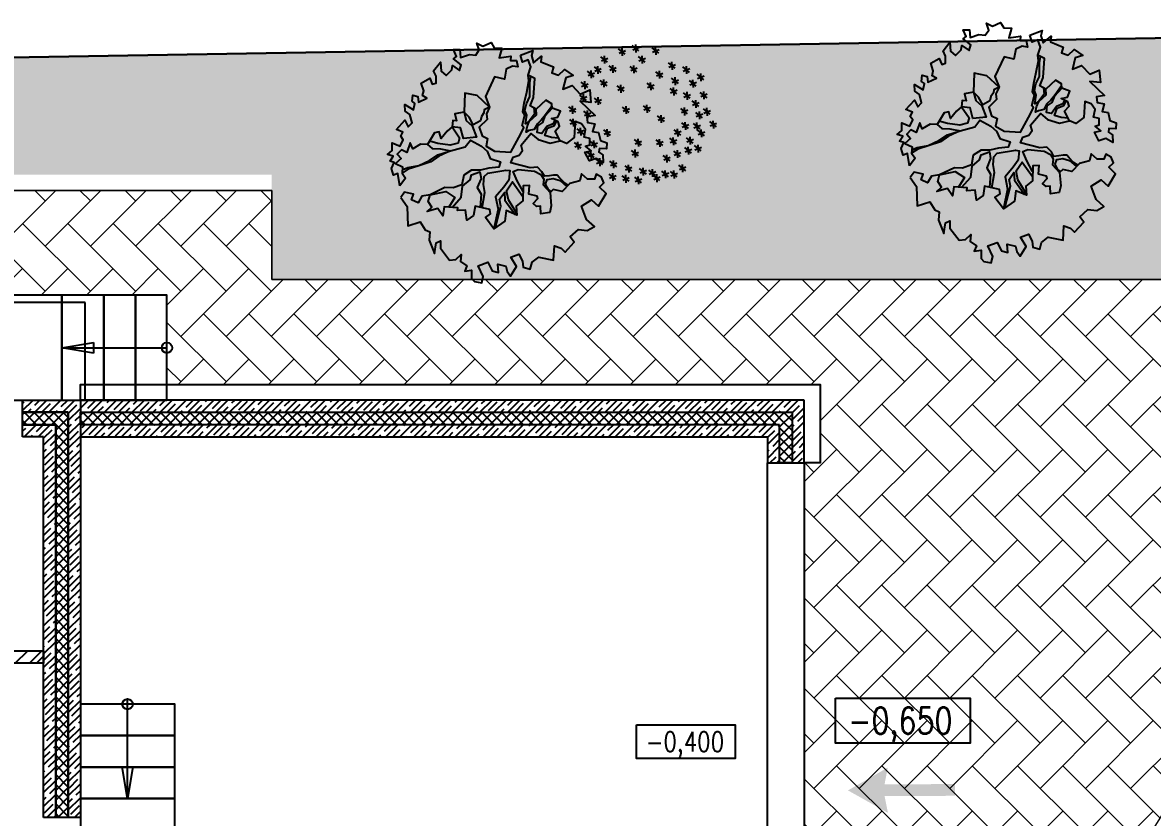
# Model space of a CAD drawing. Header units: millimetres. Extents: x 53645 to 137188, y 78097 to 135533.
# Drawn here: x 75551 to 86320, y 90223 to 97803 of the extents above; entities that cross this region are included whole.
import ezdxf

# ---------------------------------------------------------------- set-up
doc = ezdxf.new("R2010")
doc.units = ezdxf.units.MM
doc.linetypes.add('CONTI', pattern=[0])
doc.layers.add('axis_dim', color=40, linetype='CONTI')
doc.layers.add('tree', color=67, linetype='Continuous')
for name, color, linetype, lineweight in [('GP-graas', 94, 'Continuous', 9), ('GP-POKRITIE1', 7, 'Continuous', 9), ('mark', 174, 'Continuous', 15), ('stair1', 7, 'Continuous', 15)]:
    doc.layers.add(name, color=color, linetype=linetype, lineweight=lineweight)
doc.layers.add('line 1 GP', color=90, linetype='Continuous', lineweight=0, plot=False)
doc.styles.add('GOST 2.304', font='CS_Gost2304.shx', dxfattribs={"width": 0.8, "oblique": 15})
doc.linetypes.add('ограждение1', pattern='A,6.35,-2.54,[133,ltypeshp.shx,S=2.54,R=0,X=-2.54,Y=0],-2.54,25.4', length=36.83)

# ---------------------------------------------------------------- blocks, each defined once
blk = doc.blocks.new('SYMBOL_Tree_4_2D')
at = {"color": 0, "linetype": 'ByBlock'}
for points in [[(-2.181, -0.522), (-2.227, -0.253), (-2.319, -0.292), (-2.365, -0.146), (-2.304, -0.015), (-2.396, 0.015), (-2.327, 0.123), (-2.45, 0.161), (-2.35, 0.246), (-2.35, 0.415), (-2.174, 0.338), (-2.112, 0.476), (-2.166, 0.553), (-2.12, 0.645), (-2.258, 0.699), (-2.074, 0.906), (-2.004, 0.76), (-1.92, 0.845), (-1.966, 1.029), (-2.066, 1.098), (-2.074, 1.244), (-1.889, 1.129), (-1.859, 1.267), (-1.92, 1.313), (-1.905, 1.444), (-1.797, 1.421), (-1.782, 1.298), (-1.597, 1.382), (-1.69, 1.436), (-1.667, 1.544), (-1.72, 1.705), (-1.536, 1.812), (-1.482, 1.682), (-1.398, 1.705), (-1.398, 1.859), (-1.452, 1.974), (-1.306, 2.166), (-1.29, 1.966), (-1.183, 1.874), (-1.06, 1.997), (-1.045, 2.089), (-0.891, 1.981), (-0.852, 2.104), (-1.021, 2.235), (-0.952, 2.289), (-1.021, 2.434), (-0.883, 2.434), (-0.868, 2.266), (-0.676, 2.327), (-0.538, 2.312), (-0.461, 2.427), (-0.515, 2.573), (-0.384, 2.511), (-0.207, 2.588), (-0.138, 2.473), (0.031, 2.465), (-0.031, 2.258), (0.223, 2.296), (0.215, 2.196), (0.345, 2.196), (0.376, 2.058), (0.261, 2.073), (0.123, 2.012), (0.084, 1.797), (-0.131, 1.843), (-0.33, 1.421), (-0.238, 1.183), (-0.507, 1.436), (-0.776, 1.49), (-0.791, 1.075), (-0.991, 1.044), (-0.952, 0.891), (-1.037, 0.898), (-1.052, 0.76), (-1.16, 0.668), (-1.29, 0.507), (-1.329, 0.653), (-1.429, 0.63), (-1.582, 0.376), (-1.736, 0.384), (-1.905, 0.284), (-1.958, 0.415), (-2.035, 0.2), (-2.15, 0.261), (-2.242, 0.169), (-2.158, 0.069), (-2.281, -0.038), (-2.127, -0.108), (-2.135, -0.246), (-2.058, -0.353)], [(0.43, 2.312), (0.699, 2.419), (0.668, 2.304), (0.714, 2.15), (0.891, 2.296), (0.875, 2.173), (1.152, 2.058), (1.113, 1.928), (1.259, 1.882), (1.39, 2.004), (1.574, 1.874), (1.413, 1.82), (1.351, 1.574), (1.551, 1.659), (1.728, 1.467), (1.935, 1.559), (1.958, 1.29), (1.728, 1.313), (2.05, 1.006), (1.874, 0.975), (1.889, 0.853), (2.043, 0.822), (1.996, 0.66), (2.127, 0.637), (2.166, 0.461), (2.304, 0.415), (2.296, 0.284), (2.143, 0.292), (2.135, 0.207), (2.219, 0.154), (2.227, -0.015), (2.073, 0.069), (1.928, 0.023), (1.828, 0.207), (1.966, 0.238), (1.843, 0.338), (1.935, 0.369), (1.935, 0.507), (1.812, 0.538), (1.843, 0.699), (1.759, 0.822), (1.62, 0.876), (1.597, 0.53), (1.428, 0.399), (1.29, 0.453), (1.183, 0.668), (1.282, 0.776), (1.252, 0.868), (1.106, 0.937), (1.244, 0.968), (1.298, 1.098), (1.121, 1.167), (1.113, 1.259), (0.983, 1.336), (0.776, 1.144), (0.645, 1.213), (0.714, 1.398), (0.745, 1.805), (0.599, 1.882), (0.66, 2.058), (0.599, 2.212), (0.476, 2.166)], [(-2.166, -0.776), (-2.027, -0.967), (-2.012, -1.39), (-1.743, -1.305), (-1.636, -1.474), (-1.536, -1.521), (-1.551, -1.697), (-1.436, -1.989), (-1.398, -1.759), (-1.306, -1.712), (-1.306, -1.874), (-1.106, -2.135), (-0.968, -2.119), (-0.852, -2.012), (-0.868, -2.166), (-0.73, -2.258), (-0.776, -2.373), (-0.63, -2.35), (-0.63, -2.534), (-0.568, -2.596), (-0.407, -2.626), (-0.376, -2.488), (-0.484, -2.258), (-0.277, -2.181), (-0.184, -2.365), (-0.046, -2.404), (-0.062, -2.219), (0.115, -2.266), (0.146, -2.381), (0.215, -2.48), (0.345, -2.273), (0.223, -2.066), (0.399, -2.004), (0.476, -2.158), (0.492, -2.289), (0.645, -2.327), (0.683, -2.181), (0.829, -2.066), (1.152, -2.135), (1.167, -1.82), (1.313, -1.874), (1.398, -1.958), (1.597, -1.743), (1.513, -1.628), (1.689, -1.467), (1.882, -1.49), (2.035, -1.405), (1.866, -1.252), (1.759, -0.96), (1.973, -0.822), (2.127, -0.96), (2.288, -0.691), (2.143, -0.553), (2.242, -0.453), (2.189, -0.33), (2.073, -0.269), (2.035, -0.376), (1.889, -0.376), (1.759, -0.261), (1.72, -0.415), (1.505, -0.469), (1.336, -0.645), (1.144, -0.599), (1.075, -0.668), (1.098, -0.952), (1.067, -1.098), (0.875, -1.129), (0.868, -0.96), (0.783, -0.967), (0.706, -0.906), (0.806, -0.799), (0.791, -0.745), (0.614, -0.699), (0.63, -0.515), (0.492, -0.522), (0.484, -0.845), (0.338, -0.96), (0.353, -1.16), (0.123, -1.06), (0.092, -1.29), (-0.146, -1.451), (-0.33, -1.206), (-0.215, -1.129), (-0.23, -1.037), (-0.553, -0.96), (-0.584, -1.167), (-0.73, -1.267), (-0.76, -1.052), (-0.937, -1.06), (-0.929, -0.998), (-1.221, -0.975), (-1.252, -1.175), (-1.359, -1.014), (-1.59, -1.075), (-1.49, -0.983), (-1.567, -0.86), (-1.528, -0.714), (-1.705, -0.745), (-1.789, -0.891), (-1.928, -0.822), (-1.889, -0.699), (-2.081, -0.66)]]:
    blk.add_lwpolyline(points, close=True, dxfattribs=at)
for points in [[(-0.238, 1.183), (-0.307, 1.044), (-0.292, 0.921), (-0.461, 0.753), (-0.4, 0.561), (-0.284, 0.507), (-0.315, 0.338), (-0.131, 0.23), (0.223, 0.207), (0.399, 0.53), (0.507, 0.737), (0.468, 0.791), (0.53, 1.014), (0.484, 1.083), (0.515, 1.275), (0.568, 1.513), (0.614, 1.759), (0.599, 1.882)], [(0.724, 1.171), (0.737, 1.037), (0.622, 0.883), (0.538, 0.822), (0.568, 1.014), (0.53, 1.114), (0.561, 1.259), (0.637, 1.421), (0.637, 1.713), (0.66, 1.85)], [(-0.238, 1.183), (-0.353, 1.129), (-0.361, 1.06), (-0.415, 0.983), (-0.438, 0.891), (-0.591, 0.806), (-0.684, 0.968), (-0.791, 1.075), (-0.745, 0.898), (-0.614, 0.783), (-0.522, 0.538), (-0.807, 0.507), (-0.868, 0.737), (-1.052, 0.76), (-0.891, 0.522), (-0.922, 0.407), (-1.091, 0.361), (-1.359, 0.399), (-1.537, 0.451)], [(1.117, 1.214), (0.975, 1.021), (0.883, 0.906), (0.799, 0.822), (0.729, 0.699), (0.614, 0.676), (0.553, 0.645), (0.576, 0.76), (0.622, 0.876), (0.783, 1.021), (0.776, 1.144)], [(1.177, 0.903), (1.144, 0.822), (1.006, 0.768), (0.898, 0.614), (0.791, 0.637), (0.806, 0.783), (0.914, 0.853), (0.967, 0.998), (1.121, 1.167)], [(1.259, 0.515), (1.106, 0.53), (0.96, 0.568), (1.021, 0.73), (1.167, 0.791), (1.217, 0.884)], [(1.468, -0.508), (1.375, -0.445), (1.282, -0.346), (1.229, -0.292), (1.152, -0.292), (1.06, -0.307), (0.952, -0.315), (0.898, -0.215), (0.799, -0.115), (0.645, -0.131), (0.223, -0.023), (0.276, 0.1), (0.407, 0.146), (0.476, 0.246), (0.445, 0.361), (0.66, 0.614), (0.814, 0.484), (1.075, 0.407), (1.29, 0.453)], [(-1.582, 0.376), (-1.482, 0.292), (-1.306, 0.284), (-1.083, 0.238), (-0.768, 0.323), (-0.653, 0.469), (-0.415, 0.338), (-0.292, 0.23), (-0.223, 0.069), (0, 0), (-0.039, -0.115), (-0.253, -0.138), (-0.438, -0.184), (-0.63, -0.184), (-0.799, -0.292), (-0.837, -0.499), (-1.029, -0.568), (-1.206, -0.561), (-1.528, -0.714)], [(-2.131, -0.176), (-2.012, -0.123), (-1.774, -0.077), (-1.544, 0.031), (-1.359, 0.154), (-1.083, 0.238), (-1.336, 0.123), (-1.513, 0), (-1.774, -0.085), (-2.004, -0.161), (-2.135, -0.246)], [(-1.053, -0.989), (-0.852, -0.768), (-0.822, -0.53), (-0.661, -0.392), (-0.63, -0.284), (-0.446, -0.215), (-0.423, -0.361), (-0.507, -0.561), (-0.423, -0.699), (-0.444, -0.986)], [(-0.399, -0.997), (-0.338, -0.668), (-0.369, -0.492), (-0.353, -0.322), (-0.277, -0.246), (0.115, -0.184), (0.2, -0.192), (0.177, -0.399), (0.069, -0.553), (-0.108, -0.76), (-0.054, -1.029), (-0.146, -1.451)], [(0.489, -0.645), (0.361, -0.415), (0.276, -0.207), (0.384, -0.169), (0.737, -0.2), (0.875, -0.276), (0.937, -0.376), (0.921, -0.499), (1.075, -0.668)], [(0.35, -1.12), (0.169, -0.822), (0.131, -0.63), (0.261, -0.438), (0.486, -0.753)], [(1.098, -0.645), (1.037, -0.599), (0.975, -0.484), (1.014, -0.384), (1.144, -0.361), (1.29, -0.407), (1.441, -0.535)], [(-1.528, -0.714), (-1.19, -0.645), (-0.991, -0.776), (-1.121, -0.983)], [(-0.113, -1.429), (0.008, -0.96), (-0.023, -0.814), (0.084, -0.668), (0.092, -0.829), (0.315, -1.143)]]:
    blk.add_lwpolyline(points, dxfattribs=at)
blk = doc.blocks.new('2D Tree (4)')
blk.add_blockref('SYMBOL_Tree_4_2D', (0, 0))
blk = doc.blocks.new('_F85QCL')
at = {"color": 0}
for p, q in [((70.8, 224.4), (55, 200.3)), ((60.6, 226.2), (67.1, 201.2)), ((-85.2, 189.2), (-100.9, 165.1)), ((-95.3, 191), (-88.9, 166)), ((-65.8, 196.2), (-42.7, 194.3)), ((-47.3, 206.4), (-63, 182.3)), ((-57.5, 208.2), (-51, 183.2)), ((-14.2, 187.6), (9, 185.7)), ((4.3, 197.8), (-11.4, 173.7)), ((-5.9, 199.6), (0.6, 174.6)), ((-5.6, 208.2), (17.6, 206.4)), ((12.9, 218.4), (-2.8, 194.3)), ((2.7, 220.3), (9.2, 195.3)), ((25.4, 204.8), (48.5, 202.9)), ((43.9, 215), (28.2, 190.9)), ((33.7, 216.8), (40.2, 191.8)), ((52.3, 214.2), (75.4, 212.3)), ((85.6, 203.1), (108.8, 201.2)), ((104.1, 213.3), (88.4, 189.2)), ((94, 215.1), (100.4, 190.1)), ((-143.3, 160.1), (-120.1, 158.2)), ((-124.7, 170.3), (-140.5, 146.2)), ((-134.9, 172.1), (-128.4, 147.1)), ((-103.7, 179), (-80.5, 177.1)), ((-84.8, 149.8), (-61.6, 147.9)), ((-66.2, 159.9), (-82, 135.9)), ((-76.4, 161.8), (-69.9, 136.8)), ((-41.7, 173.8), (-18.6, 172)), ((-23.2, 184), (-39, 159.9)), ((-33.4, 185.9), (-26.9, 160.9)), ((46, 156.6), (69.2, 154.8)), ((64.6, 166.8), (48.8, 142.7)), ((54.4, 168.7), (60.9, 143.7)), ((83.9, 153.2), (107.1, 151.3)), ((102.4, 163.4), (86.7, 139.3)), ((92.2, 165.2), (98.7, 140.2)), ((121.8, 153.2), (144.9, 151.3)), ((140.3, 163.4), (124.5, 139.3)), ((130.1, 165.2), (136.6, 140.2)), ((154.4, 156.6), (177.6, 154.8)), ((173, 166.8), (157.2, 142.7)), ((162.8, 168.7), (169.3, 143.7)), ((-127.8, 120.5), (-104.6, 118.7)), ((-109.2, 130.7), (-125, 106.6)), ((-119.4, 132.6), (-113, 107.6)), ((-30.1, 118.7), (-45.8, 94.6)), ((-40.3, 120.5), (-33.8, 95.5)), ((102.4, 118.7), (86.7, 94.6)), ((92.2, 120.5), (98.7, 95.5)), ((137.2, 124), (160.4, 122.1)), ((155.8, 134.1), (140, 110.1)), ((145.6, 136), (152.1, 111)), ((198.8, 122.1), (183, 98)), ((188.6, 124), (195.1, 99)), ((-171.2, 79.1), (-187, 55)), ((-181.4, 81), (-174.9, 56)), ((-169.1, 99.9), (-145.9, 98)), ((-150.5, 110.1), (-166.3, 86)), ((-160.7, 111.9), (-154.3, 86.9)), ((-48.6, 108.5), (-25.5, 106.6)), ((-28, 77.5), (-4.8, 75.7)), ((-9.4, 87.7), (-25.2, 63.6)), ((-19.6, 89.6), (-13.1, 64.6)), ((39.1, 99.9), (62.3, 98)), ((57.7, 110.1), (41.9, 86)), ((47.5, 111.9), (54, 86.9)), ((83.9, 108.5), (107.1, 106.6)), ((106.3, 86.1), (129.4, 84.3)), ((124.8, 96.3), (109, 72.2)), ((114.6, 98.2), (121.1, 73.2)), ((155.8, 82.6), (140, 58.5)), ((145.6, 84.4), (152.1, 59.4)), ((173.4, 86.1), (196.5, 84.3)), ((191.9, 96.3), (176.2, 72.2)), ((180.3, 111.9), (203.4, 110.1)), ((181.7, 98.2), (188.2, 73.2)), ((226.7, 96.4), (249.9, 94.6)), ((245.3, 106.6), (229.5, 82.6)), ((235.1, 108.5), (241.6, 83.5)), ((-212.4, 38), (-205.9, 13)), ((-189.7, 68.9), (-166.6, 67.1)), ((-169.1, 38), (-145.9, 36.1)), ((-150.5, 48.2), (-166.3, 24.1)), ((-160.7, 50), (-154.3, 25)), ((76.7, 38), (83.2, 13)), ((137.2, 72.4), (160.4, 70.5)), ((157.6, 38), (164.1, 13)), ((192.3, 53.4), (215.5, 51.6)), ((210.8, 63.6), (195.1, 39.6)), ((200.6, 65.5), (207.1, 40.5)), ((219.8, 50), (243, 48.2)), ((238.4, 60.2), (222.6, 36.1)), ((228.2, 62), (234.7, 37)), ((-220.7, 25.9), (-197.5, 24.1)), ((-202.2, 36.1), (-217.9, 12)), ((-115.7, 15.6), (-92.6, 13.8)), ((-97.2, 25.8), (-113, 1.7)), ((-107.4, 27.7), (-100.9, 2.6)), ((68.4, 25.9), (91.6, 24.1)), ((86.9, 36.1), (71.2, 12)), ((149.3, 25.9), (172.5, 24.1)), ((167.8, 36.1), (152.1, 12)), ((192.3, 13.9), (215.5, 12)), ((210.8, 24.1), (195.1, 0)), ((200.6, 25.9), (207.1, 0.9)), ((245.3, 5.2), (229.5, -18.9)), ((235.1, 7), (241.6, -18)), ((-198.3, -15.3), (-175.2, -17.2)), ((-179.8, -5.2), (-195.6, -29.2)), ((-190, -3.3), (-183.5, -28.3)), ((-14.6, -27.5), (-30.4, -51.6)), ((-24.8, -25.7), (-18.3, -50.7)), ((34, -20.5), (57.2, -22.4)), ((52.5, -10.3), (36.8, -34.4)), ((42.3, -8.5), (48.8, -33.5)), ((143.9, -36), (150.3, -61)), ((173.4, -20.5), (196.5, -22.4)), ((191.9, -10.3), (176.2, -34.4)), ((181.7, -8.5), (188.2, -33.5)), ((226.7, -5), (249.9, -6.9)), ((-212.1, -51.5), (-188.9, -53.3)), ((-193.6, -41.3), (-209.3, -65.3)), ((-203.8, -39.4), (-197.3, -64.4)), ((-158.8, -63.5), (-135.6, -65.3)), ((-140.2, -53.3), (-156, -77.4)), ((-150.4, -51.5), (-143.9, -76.5)), ((-33.1, -37.7), (-10, -39.6)), ((135.5, -48), (158.7, -49.9)), ((154.1, -37.8), (138.3, -61.9)), ((169.5, -68.8), (153.8, -92.9)), ((159.3, -66.9), (165.8, -91.9)), ((204.4, -53.2), (227.5, -55)), ((222.9, -43), (207.1, -67.1)), ((212.7, -41.1), (219.2, -66.1)), ((235.3, -65.2), (258.5, -67.1)), ((253.9, -55), (238.1, -79.1)), ((243.7, -53.2), (250.2, -78.2)), ((-201.8, -92.7), (-178.6, -94.6)), ((-183.2, -82.5), (-199, -106.6)), ((-193.4, -80.7), (-187, -105.7)), ((-136.8, -108.3), (-152.5, -132.4)), ((-147, -106.5), (-140.5, -131.5)), ((-112.3, -94.5), (-89.1, -96.3)), ((-93.8, -84.3), (-109.5, -108.3)), ((-104, -82.4), (-97.5, -107.4)), ((-28, -109.9), (-4.8, -111.8)), ((-9.4, -99.7), (-25.2, -123.8)), ((-19.6, -97.9), (-13.1, -122.9)), ((68.4, -87.6), (91.6, -89.4)), ((86.9, -77.4), (71.2, -101.5)), ((76.7, -75.5), (83.2, -100.5)), ((126.5, -104.9), (110.8, -129)), ((116.3, -103), (122.8, -128.1)), ((151, -79), (174.2, -80.8)), ((197.5, -103), (220.6, -104.9)), ((216, -92.9), (200.3, -116.9)), ((205.8, -91), (212.3, -116)), ((-155.3, -118.5), (-132.1, -120.4)), ((-119.6, -147.9), (-135.3, -172)), ((-129.8, -146), (-123.3, -171)), ((-76.2, -144.3), (-53, -146.2)), ((-57.6, -134.1), (-73.4, -158.2)), ((-67.8, -132.3), (-61.3, -157.3)), ((50.8, -147.9), (35, -172)), ((40.6, -146), (47.1, -171)), ((108, -115.1), (131.1, -116.9)), ((156.2, -130.6), (179.3, -132.4)), ((174.7, -120.4), (158.9, -144.5)), ((164.5, -118.5), (171, -143.5)), ((-138.1, -158.1), (-114.9, -159.9)), ((-107.1, -185.6), (-84, -187.4)), ((-88.6, -175.4), (-104.3, -199.5)), ((-98.8, -173.6), (-92.3, -198.6)), ((-62.8, -182.3), (-78.5, -206.4)), ((-73, -180.4), (-66.5, -205.4)), ((-33.1, -180.4), (-10, -182.3)), ((-14.6, -170.3), (-30.4, -194.3)), ((-24.8, -168.4), (-18.3, -193.4)), ((32.3, -158.1), (55.4, -159.9)), ((68.4, -180.4), (91.6, -182.3)), ((86.9, -170.3), (71.2, -194.3)), ((76.7, -168.4), (83.2, -193.4)), ((138.6, -184), (122.8, -208.1)), ((128.4, -182.2), (134.9, -207.2)), ((-81.3, -192.5), (-58.1, -194.3)), ((-50.3, -218.3), (-27.2, -220.1)), ((-31.8, -208.1), (-47.6, -232.2)), ((-42, -206.2), (-35.5, -231.2)), ((31.9, -215), (16.1, -239)), ((21.7, -213.1), (28.2, -238.1)), ((59.8, -221.7), (83, -223.6)), ((78.3, -211.5), (62.6, -235.6)), ((68.1, -209.7), (74.6, -234.7)), ((120, -194.2), (143.2, -196)), ((13.3, -225.2), (36.5, -227))]:
    blk.add_line(p, q, dxfattribs=at)
blk = doc.blocks.new('3432')
at = {"color": 0}
for p, q in [((-3175, 9999), (-2875, 10050)), ((-2875, 10050), (-2875, 9949)), ((-2875, 9949), (-3175, 9999)), ((-2550, 5700), (-2600, 6001)), ((-2600, 6001), (-2500, 6001)), ((-2500, 6001), (-2550, 5700))]:
    blk.add_line(p, q, dxfattribs=at)
for points in [[(-3175, 9500), (-3175, 10500), (-5175, 10500), (-5175, 9500)], [(-3175, 9500), (-2775, 9500), (-2775, 10500), (-3175, 10500)], [(-2775, 9500), (-2475, 9500), (-2475, 10500), (-2775, 10500)], [(-2475, 9500), (-2175, 9500), (-2175, 10500), (-2475, 10500)], [(-2954, 10430), (-4154, 10430), (-4154, 9500), (-2954, 9500), (-2954, 9518)], [(3550, 8900), (3900, 8900), (3900, 3400), (3550, 3400)], [(-2100, 6300), (-2100, 6600), (-3000, 6600), (-3000, 6300)], [(2301, 6404), (3240, 6404), (3240, 6081), (2301, 6081)], [(-2100, 6000), (-2100, 6300), (-3000, 6300), (-3000, 6000)], [(-2100, 5700), (-2100, 6000), (-3000, 6000), (-3000, 5700)], [(-2100, 5700), (-3000, 5700), (-3000, 4510), (-2100, 4510)]]:
    blk.add_lwpolyline(points, close=True, dxfattribs=at)
for points in [[(-3175, 9999), (-2575, 9999)], [(-3175, 9999), (-2175, 9999)], [(-3000, 9500), (-3000, 9650), (3900, 9650), (4050, 9650), (4050, 8900), (3900, 8900)], [(-3550, 9400), (-3451, 9500)], [(-3550, 9385), (-3550, 9500)], [(-3550, 9500), (-3000, 9500)], [(-3550, 9467), (-3535, 9482)], [(-3433, 9385), (-3318, 9500)], [(-3433, 9452), (-3385, 9500)], [(-3301, 9385), (-3186, 9500)], [(-3182, 9438), (-3119, 9500)], [(-3168, 9385), (-3053, 9500)], [(-3000, 9500), (-3000, 5520)], [(-2998, 9422), (-2921, 9500)], [(3900, 9500), (-2998, 9500)], [(-2998, 9500), (-2998, 9385)], [(-2997, 9490), (-2987, 9500)], [(-2930, 9424), (-2854, 9500)], [(-2903, 9385), (-2788, 9500)], [(-2770, 9385), (-2655, 9500)], [(-2745, 9476), (-2722, 9500)], [(-2679, 9410), (-2596, 9493)], [(-2638, 9385), (-2523, 9500)], [(-2505, 9385), (-2390, 9500)], [(-2494, 9462), (-2456, 9500)], [(-2428, 9396), (-2345, 9479)], [(-2373, 9385), (-2258, 9500)], [(-2243, 9448), (-2191, 9500)], [(-2240, 9385), (-2125, 9500)], [(-2107, 9385), (-1992, 9500)], [(-1992, 9434), (-1926, 9500)], [(-1975, 9385), (-1860, 9500)], [(-1842, 9385), (-1727, 9500)], [(-1807, 9487), (-1794, 9500)], [(-1741, 9420), (-1661, 9500)], [(-1710, 9385), (-1595, 9500)], [(-1577, 9385), (-1462, 9500)], [(-1556, 9473), (-1528, 9500)], [(-1489, 9407), (-1406, 9489)], [(-1445, 9385), (-1330, 9500)], [(-1312, 9385), (-1197, 9500)], [(-1304, 9459), (-1263, 9500)], [(-1179, 9385), (-1064, 9500)], [(-1053, 9445), (-998, 9500)], [(-1047, 9385), (-932, 9500)], [(-914, 9385), (-799, 9500)], [(-868, 9497), (-865, 9500)], [(-802, 9431), (-733, 9500)], [(-782, 9385), (-667, 9500)], [(-649, 9385), (-534, 9500)], [(-617, 9483), (-600, 9500)], [(-551, 9417), (-468, 9500)], [(-516, 9385), (-401, 9500)], [(-384, 9385), (-269, 9500)], [(-366, 9470), (-335, 9500)], [(-299, 9403), (-216, 9486)], [(-251, 9385), (-136, 9500)], [(-119, 9385), (-4, 9500)], [(-114, 9456), (-70, 9500)], [(14, 9385), (129, 9500)], [(137, 9442), (195, 9500)], [(146, 9385), (261, 9500)], [(279, 9385), (394, 9500)], [(322, 9494), (328, 9500)], [(388, 9428), (460, 9500)], [(412, 9385), (527, 9500)], [(544, 9385), (659, 9500)], [(573, 9480), (593, 9500)], [(639, 9414), (722, 9497)], [(677, 9385), (792, 9500)], [(809, 9385), (924, 9500)], [(824, 9466), (858, 9500)], [(891, 9400), (973, 9483)], [(942, 9385), (1057, 9500)], [(1075, 9385), (1190, 9500)], [(1076, 9452), (1123, 9500)], [(1207, 9385), (1322, 9500)], [(1327, 9438), (1388, 9500)], [(1340, 9385), (1455, 9500)], [(1472, 9385), (1587, 9500)], [(1512, 9491), (1521, 9500)], [(1578, 9424), (1654, 9500)], [(1605, 9385), (1720, 9500)], [(1737, 9385), (1852, 9500)], [(1763, 9477), (1786, 9500)], [(1829, 9411), (1912, 9493)], [(1870, 9385), (1985, 9500)], [(2003, 9385), (2118, 9500)], [(2014, 9463), (2051, 9500)], [(2081, 9397), (2163, 9479)], [(2135, 9385), (2250, 9500)], [(2265, 9449), (2316, 9500)], [(2268, 9385), (2383, 9500)], [(2400, 9385), (2515, 9500)], [(2517, 9435), (2582, 9500)], [(2533, 9385), (2648, 9500)], [(2666, 9385), (2781, 9500)], [(2702, 9487), (2714, 9500)], [(2768, 9421), (2847, 9500)], [(2798, 9385), (2913, 9500)], [(2931, 9385), (3046, 9500)], [(2953, 9474), (2979, 9500)], [(3019, 9407), (3102, 9490)], [(3063, 9385), (3178, 9500)], [(3196, 9385), (3311, 9500)], [(3204, 9460), (3245, 9500)], [(3328, 9385), (3443, 9500)], [(3455, 9446), (3510, 9500)], [(3461, 9385), (3576, 9500)], [(3594, 9385), (3709, 9500)], [(3640, 9498), (3642, 9500)], [(3707, 9432), (3775, 9500)], [(3726, 9385), (3841, 9500)], [(3892, 9484), (3900, 9492)], [(3900, 8900), (3900, 9500)], [(-3550, 9361), (-3526, 9385)], [(-3550, 9268), (-3433, 9385)], [(-3550, 9265), (-3550, 9385)], [(-3550, 9385), (-3115, 9385)], [(-3115, 9385), (-3550, 9385)], [(-3417, 9265), (-3537, 9385)], [(-3500, 9385), (-3469, 9416)], [(-3460, 9265), (-3340, 9385)], [(-3325, 9265), (-3445, 9385)], [(-3368, 9265), (-3248, 9385)], [(-3367, 9385), (-3284, 9468)], [(-3234, 9267), (-3352, 9385)], [(-3275, 9265), (-3155, 9385)], [(-3187, 9313), (-3259, 9385)], [(-3234, 9385), (-3217, 9402)], [(-3141, 9360), (-3166, 9385)], [(-3115, 9371), (-3033, 9454)], [(-3115, 9305), (-3000, 9420)], [(-3115, 5520), (-3115, 9385)], [(-3115, 9385), (-3115, 5520)], [(-2998, 9356), (-2969, 9385)], [(-2998, 9265), (-2998, 9385)], [(-2998, 9385), (3785, 9385)], [(-2998, 9385), (3785, 9385)], [(-2996, 9265), (-2876, 9385)], [(-2860, 9265), (-2980, 9385)], [(-2969, 9385), (-2966, 9388)], [(-2904, 9265), (-2784, 9385)], [(-2768, 9265), (-2888, 9385)], [(-2837, 9385), (-2781, 9440)], [(-2811, 9265), (-2691, 9385)], [(-2675, 9265), (-2795, 9385)], [(-2718, 9265), (-2598, 9385)], [(-2582, 9265), (-2702, 9385)], [(-2625, 9265), (-2505, 9385)], [(-2489, 9265), (-2609, 9385)], [(-2571, 9385), (-2530, 9426)], [(-2532, 9265), (-2412, 9385)], [(-2396, 9265), (-2516, 9385)], [(-2440, 9265), (-2320, 9385)], [(-2304, 9265), (-2424, 9385)], [(-2347, 9265), (-2227, 9385)], [(-2211, 9265), (-2331, 9385)], [(-2306, 9385), (-2279, 9413)], [(-2254, 9265), (-2134, 9385)], [(-2118, 9265), (-2238, 9385)], [(-2174, 9385), (-2094, 9465)], [(-2161, 9265), (-2041, 9385)], [(-2025, 9265), (-2145, 9385)], [(-2068, 9265), (-1948, 9385)], [(-1932, 9265), (-2052, 9385)], [(-2041, 9385), (-2028, 9399)], [(-1976, 9265), (-1856, 9385)], [(-1840, 9265), (-1960, 9385)], [(-1909, 9385), (-1843, 9451)], [(-1883, 9265), (-1763, 9385)], [(-1747, 9265), (-1867, 9385)], [(-1790, 9265), (-1670, 9385)], [(-1654, 9265), (-1774, 9385)], [(-1697, 9265), (-1577, 9385)], [(-1561, 9265), (-1681, 9385)], [(-1643, 9385), (-1591, 9437)], [(-1604, 9265), (-1484, 9385)], [(-1468, 9265), (-1588, 9385)], [(-1511, 9265), (-1391, 9385)], [(-1376, 9265), (-1496, 9385)], [(-1419, 9265), (-1299, 9385)], [(-1283, 9265), (-1403, 9385)], [(-1378, 9385), (-1340, 9423)], [(-1326, 9265), (-1206, 9385)], [(-1190, 9265), (-1310, 9385)], [(-1238, 9393), (-1155, 9476)], [(-1233, 9265), (-1113, 9385)], [(-1097, 9265), (-1217, 9385)], [(-1140, 9265), (-1020, 9385)], [(-1004, 9265), (-1124, 9385)], [(-1113, 9385), (-1089, 9409)], [(-1047, 9265), (-927, 9385)], [(-912, 9265), (-1032, 9385)], [(-980, 9385), (-904, 9462)], [(-955, 9265), (-835, 9385)], [(-819, 9265), (-939, 9385)], [(-862, 9265), (-742, 9385)], [(-848, 9385), (-838, 9395)], [(-726, 9265), (-846, 9385)], [(-769, 9265), (-649, 9385)], [(-633, 9265), (-753, 9385)], [(-715, 9385), (-653, 9448)], [(-676, 9265), (-556, 9385)], [(-540, 9265), (-660, 9385)], [(-583, 9265), (-463, 9385)], [(-447, 9265), (-567, 9385)], [(-491, 9265), (-371, 9385)], [(-355, 9265), (-475, 9385)], [(-450, 9385), (-401, 9434)], [(-398, 9265), (-278, 9385)], [(-262, 9265), (-382, 9385)], [(-305, 9265), (-185, 9385)], [(-169, 9265), (-289, 9385)], [(-212, 9265), (-92, 9385)], [(-76, 9265), (-196, 9385)], [(-185, 9385), (-150, 9420)], [(-119, 9265), (1, 9385)], [(17, 9265), (-103, 9385)], [(-48, 9389), (35, 9472)], [(-27, 9265), (93, 9385)], [(109, 9265), (-11, 9385)], [(66, 9265), (186, 9385)], [(80, 9385), (101, 9406)], [(202, 9265), (82, 9385)], [(159, 9265), (279, 9385)], [(295, 9265), (175, 9385)], [(213, 9385), (286, 9458)], [(252, 9265), (372, 9385)], [(388, 9265), (268, 9385)], [(345, 9385), (352, 9392)], [(345, 9265), (465, 9385)], [(481, 9265), (361, 9385)], [(437, 9265), (557, 9385)], [(573, 9265), (453, 9385)], [(478, 9385), (537, 9444)], [(530, 9265), (650, 9385)], [(666, 9265), (546, 9385)], [(623, 9265), (743, 9385)], [(759, 9265), (639, 9385)], [(716, 9265), (836, 9385)], [(852, 9265), (732, 9385)], [(743, 9385), (789, 9430)], [(809, 9265), (929, 9385)], [(945, 9265), (825, 9385)], [(902, 9265), (1022, 9385)], [(1037, 9265), (917, 9385)], [(994, 9265), (1114, 9385)], [(1008, 9385), (1040, 9417)], [(1130, 9265), (1010, 9385)], [(1087, 9265), (1207, 9385)], [(1223, 9265), (1103, 9385)], [(1142, 9386), (1225, 9469)], [(1180, 9265), (1300, 9385)], [(1316, 9265), (1196, 9385)], [(1273, 9385), (1291, 9403)], [(1273, 9265), (1393, 9385)], [(1409, 9265), (1289, 9385)], [(1366, 9265), (1486, 9385)], [(1501, 9265), (1381, 9385)], [(1406, 9385), (1476, 9455)], [(1458, 9265), (1578, 9385)], [(1594, 9265), (1474, 9385)], [(1539, 9385), (1542, 9389)], [(1551, 9265), (1671, 9385)], [(1687, 9265), (1567, 9385)], [(1644, 9265), (1764, 9385)], [(1780, 9265), (1660, 9385)], [(1671, 9385), (1727, 9441)], [(1737, 9265), (1857, 9385)], [(1873, 9265), (1753, 9385)], [(1830, 9265), (1950, 9385)], [(1966, 9265), (1846, 9385)], [(1922, 9265), (2042, 9385)], [(1936, 9385), (1978, 9427)], [(2058, 9265), (1938, 9385)], [(2015, 9265), (2135, 9385)], [(2151, 9265), (2031, 9385)], [(2108, 9265), (2228, 9385)], [(2244, 9265), (2124, 9385)], [(2201, 9385), (2230, 9413)], [(2201, 9265), (2321, 9385)], [(2337, 9265), (2217, 9385)], [(2294, 9265), (2414, 9385)], [(2430, 9265), (2310, 9385)], [(2334, 9385), (2415, 9466)], [(2386, 9265), (2506, 9385)], [(2522, 9265), (2402, 9385)], [(2467, 9385), (2481, 9399)], [(2479, 9265), (2599, 9385)], [(2615, 9265), (2495, 9385)], [(2572, 9265), (2692, 9385)], [(2708, 9265), (2588, 9385)], [(2599, 9385), (2666, 9452)], [(2665, 9265), (2785, 9385)], [(2801, 9265), (2681, 9385)], [(2732, 9385), (2732, 9385)], [(2758, 9265), (2878, 9385)], [(2894, 9265), (2774, 9385)], [(2850, 9265), (2970, 9385)], [(2864, 9385), (2917, 9438)], [(2986, 9265), (2866, 9385)], [(2943, 9265), (3063, 9385)], [(3079, 9265), (2959, 9385)], [(3036, 9265), (3156, 9385)], [(3172, 9265), (3052, 9385)], [(3129, 9265), (3249, 9385)], [(3130, 9385), (3168, 9424)], [(3265, 9265), (3145, 9385)], [(3222, 9265), (3342, 9385)], [(3358, 9265), (3238, 9385)], [(3270, 9393), (3353, 9476)], [(3315, 9265), (3435, 9385)], [(3450, 9265), (3330, 9385)], [(3395, 9385), (3420, 9410)], [(3407, 9265), (3527, 9385)], [(3543, 9265), (3423, 9385)], [(3500, 9265), (3620, 9385)], [(3636, 9265), (3516, 9385)], [(3527, 9385), (3605, 9462)], [(3593, 9265), (3713, 9385)], [(3697, 9297), (3609, 9385)], [(3660, 9385), (3671, 9396)], [(3743, 9343), (3702, 9385)], [(3785, 9377), (3856, 9448)], [(3785, 9311), (3900, 9426)], [(3785, 9385), (3785, 8900)], [(3785, 9385), (3785, 8900)], [(-3510, 9265), (-3550, 9305)], [(-3550, 9150), (-3550, 9265)], [(-3550, 9265), (-3235, 9265)], [(-3235, 9265), (-3550, 9265)], [(-3536, 9150), (-3421, 9265)], [(-3419, 9200), (-3354, 9265)], [(-3403, 9150), (-3288, 9265)], [(-3235, 9212), (-3115, 9332)], [(-3235, 5520), (-3235, 9265)], [(-3235, 9265), (-3235, 5520)], [(-3115, 9149), (-3234, 9267)], [(-3115, 9242), (-3187, 9313)], [(-3115, 9334), (-3141, 9360)], [(-3115, 9172), (-3000, 9287)], [(-3115, 9239), (-3085, 9269)], [(-3049, 9305), (-3000, 9354)], [(-2953, 9265), (-2998, 9310)], [(-2998, 9157), (-2890, 9265)], [(3665, 9265), (-2998, 9265)], [(-2998, 9265), (-2998, 9150)], [(3665, 9265), (-2998, 9265)], [(-2983, 9239), (-2957, 9265)], [(-2873, 9150), (-2758, 9265)], [(-2740, 9150), (-2625, 9265)], [(-2732, 9225), (-2691, 9265)], [(-2608, 9150), (-2493, 9265)], [(-2480, 9211), (-2426, 9265)], [(-2475, 9150), (-2360, 9265)], [(-2342, 9150), (-2227, 9265)], [(-2295, 9263), (-2294, 9265)], [(-2229, 9197), (-2161, 9265)], [(-2210, 9150), (-2095, 9265)], [(-2077, 9150), (-1962, 9265)], [(-2044, 9249), (-2029, 9265)], [(-1978, 9183), (-1896, 9265)], [(-1945, 9150), (-1830, 9265)], [(-1812, 9150), (-1697, 9265)], [(-1793, 9236), (-1763, 9265)], [(-1680, 9150), (-1565, 9265)], [(-1547, 9150), (-1432, 9265)], [(-1542, 9222), (-1498, 9265)], [(-1414, 9150), (-1299, 9265)], [(-1290, 9208), (-1233, 9265)], [(-1282, 9150), (-1167, 9265)], [(-1149, 9150), (-1034, 9265)], [(-1105, 9260), (-1100, 9265)], [(-1039, 9194), (-968, 9265)], [(-1017, 9150), (-902, 9265)], [(-884, 9150), (-769, 9265)], [(-854, 9246), (-835, 9265)], [(-788, 9180), (-705, 9263)], [(-751, 9150), (-636, 9265)], [(-619, 9150), (-504, 9265)], [(-603, 9232), (-570, 9265)], [(-486, 9150), (-371, 9265)], [(-354, 9150), (-239, 9265)], [(-352, 9218), (-305, 9265)], [(-221, 9150), (-106, 9265)], [(-100, 9204), (-40, 9265)], [(-89, 9150), (26, 9265)], [(44, 9150), (159, 9265)], [(84, 9257), (93, 9265)], [(151, 9190), (225, 9265)], [(177, 9150), (292, 9265)], [(309, 9150), (424, 9265)], [(336, 9243), (358, 9265)], [(442, 9150), (557, 9265)], [(574, 9150), (689, 9265)], [(587, 9229), (623, 9265)], [(707, 9150), (822, 9265)], [(838, 9215), (888, 9265)], [(840, 9150), (955, 9265)], [(972, 9150), (1087, 9265)], [(1089, 9201), (1153, 9265)], [(1105, 9150), (1220, 9265)], [(1237, 9150), (1352, 9265)], [(1274, 9253), (1286, 9265)], [(1341, 9187), (1419, 9265)], [(1370, 9150), (1485, 9265)], [(1502, 9150), (1617, 9265)], [(1526, 9240), (1551, 9265)], [(1635, 9150), (1750, 9265)], [(1768, 9150), (1883, 9265)], [(1777, 9226), (1816, 9265)], [(1900, 9150), (2015, 9265)], [(2028, 9212), (2081, 9265)], [(2033, 9150), (2148, 9265)], [(2165, 9150), (2280, 9265)], [(2213, 9264), (2214, 9265)], [(2279, 9198), (2347, 9265)], [(2298, 9150), (2413, 9265)], [(2431, 9150), (2546, 9265)], [(2464, 9250), (2479, 9265)], [(2531, 9184), (2612, 9265)], [(2563, 9150), (2678, 9265)], [(2696, 9150), (2811, 9265)], [(2716, 9236), (2744, 9265)], [(2828, 9150), (2943, 9265)], [(2961, 9150), (3076, 9265)], [(2967, 9222), (3010, 9265)], [(3093, 9150), (3208, 9265)], [(3218, 9208), (3275, 9265)], [(3226, 9150), (3341, 9265)], [(3359, 9150), (3474, 9265)], [(3403, 9261), (3407, 9265)], [(3469, 9194), (3540, 9265)], [(3491, 9150), (3606, 9265)], [(3665, 9244), (3785, 9364)], [(3665, 9151), (3785, 9271)], [(3665, 8900), (3665, 9265)], [(3665, 8900), (3665, 9265)], [(3785, 9209), (3697, 9297)], [(3785, 9302), (3743, 9343)], [(3785, 9179), (3900, 9294)], [(3785, 9245), (3803, 9263)], [(3839, 9299), (3900, 9360)], [(-3550, 9202), (-3521, 9231)], [(-3469, 9150), (-3455, 9165)], [(-3350, 9136), (-3270, 9217)], [(-3350, 9070), (-3235, 9185)], [(-3235, 9119), (-3115, 9239)], [(-3115, 9056), (-3235, 9176)], [(-3115, 9040), (-3000, 9155)], [(-3101, 9120), (-3019, 9203)], [(-2917, 9173), (-2834, 9255)], [(-2806, 9150), (-2767, 9189)], [(-2665, 9159), (-2582, 9241)], [(-2541, 9150), (-2516, 9175)], [(-2409, 9150), (-2331, 9228)], [(-2276, 9150), (-2265, 9161)], [(-2144, 9150), (-2080, 9214)], [(-1878, 9150), (-1829, 9200)], [(-1727, 9169), (-1644, 9252)], [(-1613, 9150), (-1577, 9186)], [(-1475, 9155), (-1392, 9238)], [(-1348, 9150), (-1326, 9172)], [(-1215, 9150), (-1141, 9224)], [(-1083, 9150), (-1075, 9158)], [(-950, 9150), (-890, 9210)], [(-685, 9150), (-639, 9196)], [(-537, 9166), (-454, 9249)], [(-420, 9150), (-388, 9182)], [(-285, 9152), (-203, 9235)], [(-155, 9150), (-136, 9169)], [(-22, 9150), (49, 9221)], [(110, 9150), (115, 9155)], [(243, 9150), (300, 9207)], [(402, 9177), (485, 9259)], [(508, 9150), (551, 9193)], [(653, 9163), (736, 9245)], [(773, 9150), (802, 9179)], [(906, 9150), (987, 9232)], [(1038, 9150), (1054, 9165)], [(1171, 9150), (1239, 9218)], [(1436, 9150), (1490, 9204)], [(1592, 9173), (1675, 9256)], [(1701, 9150), (1741, 9190)], [(1843, 9159), (1926, 9242)], [(1966, 9150), (1992, 9176)], [(2099, 9150), (2177, 9228)], [(2232, 9150), (2244, 9162)], [(2364, 9150), (2429, 9214)], [(2629, 9150), (2680, 9200)], [(2782, 9170), (2865, 9253)], [(2895, 9150), (2931, 9186)], [(3033, 9156), (3116, 9239)], [(3160, 9150), (3182, 9173)], [(3292, 9150), (3367, 9225)], [(3425, 9150), (3434, 9159)], [(3550, 9142), (3618, 9211)], [(3550, 9076), (3665, 9191)], [(3654, 9247), (3665, 9257)], [(3785, 9116), (3665, 9236)], [(3665, 9059), (3785, 9179)], [(3785, 9046), (3900, 9161)], [(3787, 9114), (3870, 9197)], [(-3350, 9150), (-3550, 9150)], [(-3350, 5520), (-3350, 9150)], [(-3350, 8937), (-3235, 9052)], [(-3286, 9068), (-3235, 9119)], [(-3235, 9026), (-3115, 9146)], [(-3115, 8963), (-3235, 9083)], [(-3235, 8933), (-3115, 9053)], [(-3035, 9054), (-3000, 9089)], [(-2998, 9150), (3550, 9150)], [(1304, 9150), (1305, 9151)], [(3550, 9150), (3550, 8900)], [(3550, 8944), (3665, 9059)], [(3602, 9062), (3665, 9125)], [(3785, 9023), (3665, 9143)], [(3665, 8966), (3785, 9086)], [(3785, 8931), (3665, 9051)], [(3853, 9048), (3900, 9095)], [(-3350, 9004), (-3322, 9032)], [(-3339, 8883), (-3256, 8966)], [(-3115, 8870), (-3235, 8990)], [(-3235, 8840), (-3115, 8960)], [(-3115, 8907), (-3000, 9022)], [(-3115, 8974), (-3071, 9018)], [(-3088, 8869), (-3005, 8952)], [(3550, 9010), (3566, 9026)], [(3573, 8900), (3632, 8960)], [(3723, 8900), (3665, 8958)], [(3692, 8900), (3785, 8993)], [(3785, 8913), (3900, 9028)], [(3785, 8980), (3817, 9012)], [(3838, 8900), (3884, 8946)], [(-3350, 8805), (-3235, 8920)], [(-3273, 8817), (-3235, 8854)], [(-3115, 8778), (-3235, 8898)], [(-3235, 8748), (-3115, 8868)], [(-3115, 8775), (-3000, 8890)], [(3550, 8900), (3665, 8900)], [(3639, 8900), (3665, 8926)], [(3785, 8900), (3665, 8900)], [(3785, 8900), (3900, 8900)], [(3785, 8900), (3785, 8900)], [(-3350, 8672), (-3235, 8787)], [(-3350, 8739), (-3308, 8781)], [(-3115, 8685), (-3235, 8805)], [(-3235, 8655), (-3115, 8775)], [(-3115, 8708), (-3057, 8767)], [(-3115, 8642), (-3000, 8757)], [(-3021, 8803), (-3000, 8823)], [(-3350, 8540), (-3235, 8655)], [(-3325, 8632), (-3242, 8714)], [(-3115, 8592), (-3235, 8712)], [(-3235, 8562), (-3115, 8682)], [(-3115, 8499), (-3235, 8619)], [(-3115, 8510), (-3000, 8625)], [(-3074, 8618), (-3000, 8691)], [(-3350, 8473), (-3294, 8530)], [(-3350, 8407), (-3235, 8522)], [(-3259, 8565), (-3235, 8588)], [(-3235, 8469), (-3115, 8589)], [(-3115, 8406), (-3235, 8526)], [(-3115, 8576), (-3109, 8582)], [(-3115, 8443), (-3043, 8516)], [(-3007, 8551), (-3000, 8558)], [(-3311, 8380), (-3235, 8456)], [(-3235, 8376), (-3115, 8496)], [(-3115, 8313), (-3235, 8433)], [(-3235, 8284), (-3115, 8404)], [(-3115, 8377), (-3000, 8492)], [(-3060, 8366), (-3000, 8426)], [(-3350, 8275), (-3235, 8390)], [(-3350, 8341), (-3347, 8345)], [(-3245, 8314), (-3235, 8323)], [(-3115, 8221), (-3235, 8341)], [(-3235, 8191), (-3115, 8311)], [(-3115, 8244), (-3000, 8359)], [(-3115, 8311), (-3096, 8331)], [(-3350, 8208), (-3280, 8278)], [(-3350, 8142), (-3235, 8257)], [(-3297, 8129), (-3235, 8191)], [(-3115, 8128), (-3235, 8248)], [(-3235, 8098), (-3115, 8218)], [(-3115, 8112), (-3000, 8227)], [(-3112, 8181), (-3029, 8264)], [(-3350, 8009), (-3235, 8124)], [(-3350, 8076), (-3333, 8093)], [(-3115, 8035), (-3235, 8155)], [(-3235, 8005), (-3115, 8125)], [(-3115, 7979), (-3000, 8094)], [(-3115, 8046), (-3082, 8079)], [(-3046, 8115), (-3000, 8161)], [(-3350, 7877), (-3235, 7992)], [(-3349, 7944), (-3267, 8027)], [(-3115, 7942), (-3235, 8062)], [(-3235, 7912), (-3115, 8032)], [(-3115, 7849), (-3235, 7969)], [(-3098, 7930), (-3015, 8013)], [(-3283, 7878), (-3235, 7926)], [(-3235, 7819), (-3115, 7939)], [(-3115, 7757), (-3235, 7877)], [(-3115, 7847), (-3000, 7962)], [(-3032, 7864), (-3000, 7895)], [(-3350, 7744), (-3235, 7859)], [(-3350, 7811), (-3319, 7842)], [(-3335, 7693), (-3253, 7776)], [(-3235, 7727), (-3115, 7847)], [(-3115, 7664), (-3235, 7784)], [(-3235, 7634), (-3115, 7754)], [(-3115, 7714), (-3000, 7829)], [(-3115, 7780), (-3068, 7828)], [(-3084, 7679), (-3001, 7762)], [(-3350, 7612), (-3235, 7727)], [(-3269, 7627), (-3235, 7660)], [(-3115, 7571), (-3235, 7691)], [(-3235, 7541), (-3115, 7661)], [(-3115, 7581), (-3000, 7696)], [(-3350, 7479), (-3235, 7594)], [(-3350, 7545), (-3305, 7591)], [(-3115, 7478), (-3235, 7598)], [(-3235, 7448), (-3115, 7568)], [(-3115, 7515), (-3054, 7577)], [(-3115, 7449), (-3000, 7564)], [(-3018, 7613), (-3000, 7630)], [(-3350, 7346), (-3235, 7461)], [(-3322, 7442), (-3239, 7525)], [(-3115, 7385), (-3235, 7505)], [(-3235, 7355), (-3115, 7475)], [(-3115, 7316), (-3000, 7431)], [(-3070, 7428), (-3000, 7498)], [(-3350, 7280), (-3291, 7340)], [(-3350, 7214), (-3235, 7329)], [(-3255, 7375), (-3235, 7395)], [(-3115, 7293), (-3235, 7413)], [(-3235, 7263), (-3115, 7383)], [(-3115, 7383), (-3106, 7392)], [(-3115, 7250), (-3040, 7326)], [(-3004, 7361), (-3000, 7365)], [(-3308, 7190), (-3235, 7263)], [(-3115, 7200), (-3235, 7320)], [(-3235, 7170), (-3115, 7290)], [(-3115, 7107), (-3235, 7227)], [(-3115, 7184), (-3000, 7299)], [(-3056, 7177), (-3000, 7232)], [(-5150, 7110), (-3350, 7110)], [(-3621, 6990), (-3501, 7110)], [(-3486, 6990), (-3366, 7110)], [(-3350, 7081), (-3235, 7196)], [(-3350, 7148), (-3343, 7155)], [(-3350, 7110), (-3350, 6990)], [(-3241, 7124), (-3235, 7130)], [(-3235, 7077), (-3115, 7197)], [(-3115, 7014), (-3235, 7134)], [(-3115, 7051), (-3000, 7166)], [(-3115, 7117), (-3092, 7141)], [(-3419, 6990), (-3350, 7059)], [(-3350, 7015), (-3277, 7088)], [(-3350, 6949), (-3235, 7064)], [(-3235, 6984), (-3115, 7104)], [(-3115, 6921), (-3235, 7041)], [(-3235, 6891), (-3115, 7011)], [(-3115, 6919), (-3000, 7034)], [(-3109, 6992), (-3026, 7074)], [(-3350, 6990), (-5150, 6990)], [(-3350, 6816), (-3235, 6931)], [(-3350, 6882), (-3330, 6903)], [(-3294, 6939), (-3235, 6997)], [(-3115, 6829), (-3235, 6949)], [(-3235, 6799), (-3115, 6919)], [(-3115, 6786), (-3000, 6901)], [(-3042, 6925), (-3000, 6967)], [(-3350, 6684), (-3235, 6799)], [(-3346, 6754), (-3263, 6837)], [(-3115, 6736), (-3235, 6856)], [(-3235, 6706), (-3115, 6826)], [(-3115, 6852), (-3078, 6889)], [(-3095, 6740), (-3012, 6823)], [(-3280, 6688), (-3235, 6732)], [(-3115, 6643), (-3235, 6763)], [(-3235, 6613), (-3115, 6733)], [(-3115, 6653), (-3000, 6768)], [(-3029, 6674), (-3000, 6702)], [(-3350, 6551), (-3235, 6666)], [(-3350, 6617), (-3316, 6652)], [(-3332, 6503), (-3249, 6586)], [(-3115, 6550), (-3235, 6670)], [(-3235, 6520), (-3115, 6640)], [(-3115, 6457), (-3235, 6577)], [(-3115, 6587), (-3064, 6638)], [(-3115, 6521), (-3000, 6636)], [(-3081, 6489), (-3000, 6570)], [(-2550, 5700), (-2550, 6650)], [(-2550, 5700), (-2550, 6600)], [(-3350, 6418), (-3235, 6533)], [(-3266, 6437), (-3235, 6467)], [(-3235, 6427), (-3115, 6547)], [(-3115, 6365), (-3235, 6485)], [(-3115, 6388), (-3000, 6503)], [(-3350, 6286), (-3235, 6401)], [(-3350, 6352), (-3302, 6401)], [(-3235, 6335), (-3115, 6455)], [(-3115, 6272), (-3235, 6392)], [(-3235, 6242), (-3115, 6362)], [(-3115, 6322), (-3050, 6387)], [(-3115, 6256), (-3000, 6371)], [(-3015, 6423), (-3000, 6437)], [(-3350, 6153), (-3235, 6268)], [(-3318, 6252), (-3235, 6335)], [(-3115, 6179), (-3235, 6299)], [(-3235, 6149), (-3115, 6269)], [(-3067, 6238), (-3000, 6304)], [(-3350, 6087), (-3288, 6150)], [(-3252, 6185), (-3235, 6202)], [(-3115, 6086), (-3235, 6206)], [(-3235, 6056), (-3115, 6176)], [(-3115, 6123), (-3000, 6238)], [(-3115, 6189), (-3103, 6202)], [(-3001, 6172), (-3000, 6172)], [(-3350, 6021), (-3235, 6136)], [(-3304, 6001), (-3235, 6069)], [(-3115, 5993), (-3235, 6113)], [(-3235, 5963), (-3115, 6083)], [(-3115, 6057), (-3037, 6136)], [(-3115, 5991), (-3000, 6106)], [(-3053, 5987), (-3000, 6039)], [(-3350, 5888), (-3235, 6003)], [(-3350, 5954), (-3340, 5965)], [(-3238, 5934), (-3235, 5937)], [(-3115, 5900), (-3235, 6020)], [(-3235, 5871), (-3115, 5991)], [(-3115, 5808), (-3235, 5928)], [(-3115, 5858), (-3000, 5973)], [(-3115, 5924), (-3089, 5951)], [(-3350, 5822), (-3274, 5898)], [(-3350, 5756), (-3235, 5871)], [(-3235, 5778), (-3115, 5898)], [(-3115, 5715), (-3235, 5835)], [(-3115, 5725), (-3000, 5840)], [(-3105, 5802), (-3023, 5885)], [(-3350, 5623), (-3235, 5738)], [(-3350, 5689), (-3326, 5713)], [(-3290, 5749), (-3235, 5804)], [(-3235, 5685), (-3115, 5805)], [(-3115, 5622), (-3235, 5742)], [(-3235, 5592), (-3115, 5712)], [(-3115, 5593), (-3000, 5708)], [(-3039, 5735), (-3000, 5774)], [(-3343, 5564), (-3260, 5647)], [(-3321, 5520), (-3235, 5605)], [(-3115, 5529), (-3235, 5649)], [(-3215, 5520), (-3115, 5619)], [(-3115, 5659), (-3075, 5700)], [(-3092, 5550), (-3009, 5633)], [(-3235, 5520), (-3350, 5520)], [(-3254, 5520), (-3235, 5539)], [(-3199, 5520), (-3235, 5556)], [(-3115, 5520), (-3235, 5520)], [(-3122, 5520), (-3115, 5526)], [(-3000, 5520), (-3115, 5520)], [(-3056, 5520), (-3000, 5575)]]:
    blk.add_lwpolyline(points, dxfattribs=at)
for centre in [(-2175, 9999), (-2550, 6600)]:
    blk.add_circle(centre, 50, dxfattribs=at)
at = {"color": 0, "insert": (2390, 6336), "char_height": 187.5, "width": 940.36, "attachment_point": 1, "style": 'GOST 2.304'}
blk.add_mtext('\\Fsimplex.shx;\\W0.8000000000;\\Q0.2617993878;\\T1.0000000000;\\o\\l-0,400', dxfattribs=at)

msp = doc.modelspace()

# ---------------------------------------------------------------- hatches: boundary and pattern name
at = {"true_color": 0x000000}
msp.add_hatch(color=18, dxfattribs=at).paths.add_polyline_path([(83418.2, 90480.3), (83796.9, 90697.5), (83766.7, 90537.8), (84437.8, 90540.9), (84438.1, 90484.9), (84438.3, 90429), (83767.3, 90425.9), (83798.9, 90266.5)])
at = {"layer": 'GP-graas', "ltscale": 100}
h = msp.add_hatch(dxfattribs=at)
h.set_pattern_fill('GRASS', color=256, scale=15)
h.set_pattern_definition([(90, (91714.96, -74594.3), (-269.4077, 269.4077), [71.4375, -467.3779]), (45, (91714.96, -74594.3), (-269.4077, 269.4077), [71.4375, -309.5625]), (135, (91714.96, -74594.3), (-269.4077, -269.4077), [71.4375, -309.5625])])
h.paths.add_polyline_path([(73026, 96352.8), (77926, 96352.8), (77926, 95352.8), (89486.2, 95352.8), (91055.3, 97732.8), (59227.9, 97196.4), (55227.9, 78896.4), (81450.5, 78459.4), (81139.4, 81744.2), (83067.3, 84852.8), (80101, 84852.8), (80100.6, 83702.8), (59350.8, 83702.8), (59350.8, 84702.8), (59350.8, 85002.8), (59350.8, 85302.8), (59350.8, 85602.8), (59350.8, 89827.7), (59350.8, 94352.8), (61350.8, 94352.8), (61350.8, 95352.8), (73026, 95352.8)])
at = {"layer": 'GP-POKRITIE1', "ltscale": 100}
h = msp.add_hatch(dxfattribs=at)
h.set_pattern_fill('AR-HBONE', color=252, scale=3, angle=90)
h.set_pattern_definition([(135, (91714.96, -74594.3), (-431.0523, 7e-14), [914.4, -304.8]), (225, (91499.43, -74378.8), (-431.0523, 7e-14), [914.4, -304.8])])
h.paths.add_polyline_path([(61350.8, 95352.7), (73026, 95352.9), (73026, 96202.8), (77926, 96202.8), (77926, 95352.8), (89579.3, 95352.8), (83067.3, 84852.8), (80101, 84852.8), (80101, 83702.8), (59350.8, 83702.5), (59350.8, 84702.8), (76101.3, 84702.8), (76200.8, 84702.8), (79101.6, 84702.8), (79101.6, 87352.8), (83151.2, 87352.8), (83151.3, 88102.8), (83001.5, 88102.8), (83001.5, 93602.8), (83151.5, 93602.8), (83151.5, 94352.8), (76926.8, 94352.8), (76926.7, 95202.8), (73926.3, 95202.8), (73926.3, 94352.9), (61350.8, 94352.7)])

# ---------------------------------------------------------------- linework, layer by layer
at = {"layer": 'axis_dim', "color": 7, "linetype": 'ограждение1', "lineweight": 30, "ltscale": 100}
msp.add_lwpolyline([(83373.9, 85347.1), (81139.4, 81744.2), (81450.5, 78459.4), (55227.9, 78896.4), (59227.9, 97196.4), (91055.3, 97732.8), (87649.5, 92241.3)], dxfattribs=at)
at = {"layer": 'line 1 GP', "ltscale": 100}
msp.add_lwpolyline([(73026, 96202.8), (77926, 96202.8), (77926, 95352.8), (89486.2, 95352.8), (91055.3, 97732.8), (59227.9, 97196.4), (55227.9, 78896.4), (81450.5, 78459.4), (81139.4, 81744.2), (83067.3, 84852.8), (80101, 84852.8), (80100.6, 83702.8), (59350.8, 83702.8), (59350.8, 84702.8), (59350.8, 85002.8), (59350.8, 85302.8), (59350.8, 85602.8), (59350.8, 89827.7), (59350.8, 94352.8), (61350.8, 94352.8), (61350.8, 95352.8), (73026, 95352.8)], close=True, dxfattribs=at)
at = {"layer": 'mark', "linetype": 'Continuous', "lineweight": 25, "ltscale": 100}
msp.add_lwpolyline([(83300.4, 91360.4), (84582.9, 91360.4), (84582.9, 90930.4), (83300.4, 90930.4)], close=True, dxfattribs=at)
at = {"layer": 'stair1', "ltscale": 75}
msp.add_lwpolyline([(59350.8, 84702.8), (59350.8, 83702.8), (80100.6, 83702.8), (80101, 84852.8), (83067.3, 84852.8), (89579.3, 95352.8), (77926, 95352.8), (77926, 96202.8), (73026, 96202.8), (73026, 95352.8), (61350.8, 95352.8), (61350.8, 94352.8)], dxfattribs=at)

# ---------------------------------------------------------------- block references
at = {"layer": 'tree', "xscale": 439.453125, "yscale": 439.453125, "zscale": 4.39453125}
for p in [(84963.3, 96665.6), (80106.6, 96475.1)]:
    msp.add_blockref('2D Tree (4)', p, dxfattribs=at)
at = {"layer": 'tree', "lineweight": 0, "xscale": -2.879999999997184, "yscale": 2.880000000000109, "zscale": 2.88, "rotation": 197.8362192757367}
msp.add_blockref('_F85QCL', (81397.8, 96883.2), dxfattribs=at)

# ---------------------------------------------------------------- texts
at = {"layer": 'mark', "linetype": 'Continuous', "lineweight": 25, "ltscale": 100, "insert": (83419.1, 91270.4), "char_height": 250, "width": 1253.816, "attachment_point": 1, "style": 'GOST 2.304'}
msp.add_mtext('\\Fsimplex.shx;\\W0.8000000000;\\Q0.2617993878;\\T1.0000000000;\\o\\l-0,650', dxfattribs=at)

# ---------------------------------------------------------------- next in the draw order: block references
msp.add_blockref('3432', (79101.6, 84702.8))

doc.saveas('drawing.dxf')
